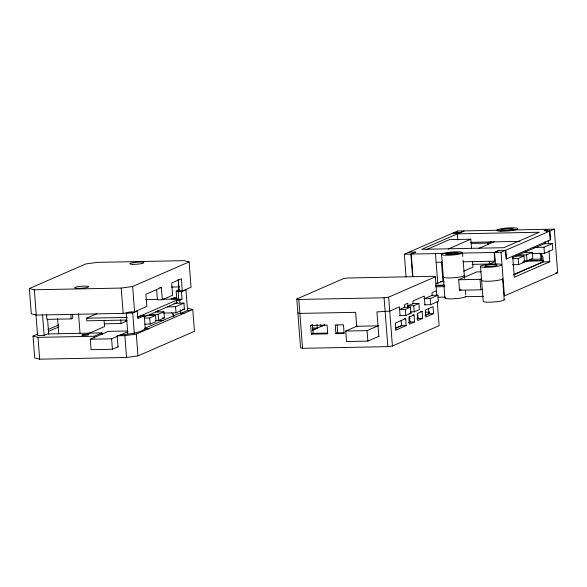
<?xml version="1.0" encoding="UTF-8"?>
<svg xmlns="http://www.w3.org/2000/svg" width="587" height="587" viewBox="0 0 587 587"><rect width="100%" height="100%" fill="white"/><g stroke="black" fill="none" stroke-linecap="round" stroke-linejoin="round"><path stroke-width="0.88" d="M179.189 289.479L176.181 291.35L176.753 298.849L171.044 298.959L174.273 297.558L176.716 297.506M179.24 290.814L178.169 291.849L178.749 299.348L176.489 300.331L176.687 302.951M156.612 289.347L157.411 299.81L162.335 299.715L161.396 287.505L145.906 294.248L146.845 306.458L134.584 311.8L123.16 313.37L36.269 315.072L31.294 313.832L29.35 288.533L85.812 263.937L97.237 262.374L184.127 260.665L189.102 261.912L191.054 287.204L182.337 290.998L179.057 291.064L178.184 279.728M29.35 288.533L34.325 289.78L121.215 288.07L132.64 286.5L189.102 261.912M46.505 314.14L46.909 319.372L71.181 318.895L72.795 318.191L72.517 314.551M187.789 308.248L192.763 309.496L194.444 331.303L137.982 355.898L126.55 357.461L39.659 359.171L34.692 357.923L33.011 336.116L37.994 333.944M47.958 329.608L58.751 324.905M48.714 331.325L58.656 326.996M35.998 314.903L37.583 335.493L44.142 335.36L47.371 333.959L101.977 332.88L102.116 334.627M126.777 320.032L86.832 320.818L86.627 318.198L96.694 313.818M177.795 290.646L176.181 291.35L181.449 291.783L185.969 289.817L187.547 310.398L180.774 313.355L180.502 309.863M162.335 299.715L172.659 295.217L171.72 283.007L181.398 278.788L182.337 290.998M87.837 333.856L104.53 326.585L104.038 320.282M104.633 323.811L121.032 323.488L126.198 321.243M137.468 317.2L178.587 299.289M137.637 317.251L140.997 315.791L144.277 315.725L145.282 328.808C136.668 334.583 126.565 333.511 117.195 335.808L118.068 347.144M33.011 336.116L37.986 337.364L94.236 336.256L101.977 332.88M118.053 346.807L112.41 349.272L91.088 349.691L90.281 339.22L108.302 331.369L127.841 330.987M144.277 315.725L137.82 318.536L137.248 311.037L132.728 313.003L126.198 313.128L127.783 333.717M176.489 300.331L179.769 300.265L182.029 299.282L181.449 291.783L180.884 290.785M144.028 317.046L177.289 302.562M144.277 318.081L149.744 317.971L155.548 315.439L156.017 321.551L150.213 324.075L144.798 324.185M149.934 314.478L158.13 314.316L163.942 311.785L164.411 317.897L158.6 320.421L155.893 320.48M167.354 306.891L175.557 306.73L183.944 303.075L184.413 309.18L176.027 312.834L163.399 313.084M90.281 339.22L111.603 338.802L117.334 336.307M118.97 335.588L127.981 331.67M144.468 328.485L179.145 313.385L184.054 313.289M117.195 335.808L124.877 335.654L136.301 334.084L192.763 309.496M437.264 301.498L439.127 325.66L392.402 346.007L387.838 346.638L302.554 348.311L300.566 347.812L296.809 298.959L343.527 278.612L348.098 277.989L433.375 276.308L435.363 276.807L436.787 295.239M406.072 276.932L404.326 254.215L408.846 252.249L415.86 252.058L411.216 254.083L412.94 276.55M408.97 252.197L452.915 233.054L459.804 232.922L464.449 230.896L547.407 229.268L544.054 230.728L547.788 230.596L546.497 231.161L549.777 231.095L554.297 229.128L557.65 272.75L504.416 295.936L501.056 252.315L505.576 250.348L506.243 259.072L550.445 239.819L549.777 231.095M404.326 254.215L410.885 254.09L415.405 252.124M457.346 233.853L421.855 249.314L503.829 247.699L539.321 232.239L457.346 233.853L457.816 239.958M426.118 249.805L449.481 239.628L470.803 239.21L471.493 248.213M448.27 249.02L470.803 239.21M471.442 243.414L487.841 243.091L491.07 241.683M478.544 248.506L494.481 241.565M310.655 325.433L327.054 325.117L327.722 333.834L311.323 334.157L310.655 325.433L311.858 324.912M312.658 330.033L317.354 327.986L317.09 324.494M324.273 324.971L320.583 326.577L320.451 324.831M312.482 330.239L324.868 324.853M296.809 298.959L298.798 299.458L384.074 297.785L388.645 297.154L435.363 276.807M411.216 254.083L494.195 252.454L498.84 250.429L505.701 250.297L549.645 231.153L550.32 239.878M495.421 264.128L494.525 252.447L499.038 250.48M544.509 230.662L547.737 229.26L554.297 229.128M547.333 230.662L546.042 231.227L549.645 231.153M311.323 334.157L313.128 333.372L312.497 324.582M463.774 271.121L472.946 267.122L472.535 261.721M435.972 283.301L437.77 283.264L442.928 281.019L441.461 261.905M472.146 264.363L489.455 264.025L494.621 261.78M482.441 289.105L480.834 289.809L459.511 290.227L458.704 279.757L476.725 271.906L481.164 271.818M335.925 333.673L344.121 333.511L343.454 324.794L335.25 324.956L335.925 333.673L337.73 332.888L337.121 325.037M436.442 290.763L431.988 292.708L432.186 295.32L424.445 298.695M512.451 257.583L545.712 243.099M379.151 336.19L367.858 341.106L346.543 341.524L345.736 331.053L357.204 326.064M399.6 309.518L404.766 307.265L404.56 304.653L407.789 303.244L408.126 307.603M407.987 305.864L413.153 303.611L412.954 300.999L424.247 296.075L424.915 304.8M512.7 258.618L518.167 258.507L523.971 255.976L524.44 262.088L518.637 264.612L512.319 264.737M518.35 255.015L526.554 254.853L532.358 252.322L532.827 258.434L527.023 260.958L524.316 261.017M533.987 247.465L543.973 247.266L552.367 243.612L552.837 249.717L544.442 253.371L531.822 253.621M399.872 309.51L405.338 309.4L410.504 307.155L410.973 313.26L405.808 315.512L399.498 315.63M407.356 305.871L413.732 305.746L418.891 303.501L419.36 309.606L414.202 311.858L410.592 311.924M423.807 298.71L430.183 298.585L437.931 295.21L438.401 301.314L430.653 304.69L424.342 304.814M458.704 279.757L480.027 279.339L481.663 278.627M459.511 290.227L461.125 289.523M345.736 331.053L367.051 330.635L378.52 325.646M395.785 330.114L406.175 325.587L405.639 318.609L395.315 323.107L395.851 330.085M414.026 314.955L408.86 317.2L409.403 324.178L414.561 321.933L414.026 314.955L412.492 314.984M422.09 311.44L417.254 313.546L417.79 320.524L422.625 318.418L422.09 311.44L420.563 311.47M514.073 274.452L542.982 261.861M513.552 274.811L543.269 261.868L549.799 261.743L548.962 250.818M395.315 328.265L401.926 325.389M408.53 322.512L410.188 321.793M416.792 318.917L418.443 318.198M425.054 315.314L429.185 313.517M395.227 328.441L401.581 325.675L406.175 325.587M408.493 322.667L409.968 322.021L414.561 321.933M425.135 315.417L429.009 313.729L433.602 313.641L433.059 306.663L425.318 310.031L425.854 317.017L433.602 313.641M549.799 261.743L514.307 277.196L512.7 256.262M470.767 242.328L519.95 241.36M544.164 243.774L552.367 243.612M494.525 252.447L501.056 252.315M524.162 252.483L532.358 252.322M515.775 256.137L523.971 255.976M529.716 259.315L541.566 259.087M436.156 262.33L442.481 262.206M463.253 261.795L494.87 261.178L494.195 252.454M526.502 260.723L541.075 260.437L540.539 253.459M523.67 261.208L543.643 260.811M522.635 262.118L524.44 262.088M555.823 272.779L557.65 272.75M171.323 287.058L179.461 286.896M440.58 281.731L444.19 281.665M159.752 287.535L161.396 287.505M177.252 290.316L179.717 290.272M435.437 285.333L444.454 285.15M436.214 285.451L444.396 285.289M435.715 286.801L444.807 286.625M145.825 299.59L157.624 299.363M162.166 299.267L178.507 298.952M178.749 299.348L182.029 299.282M431.555 295.334L437.931 295.21M437.799 297.242L445.1 297.103M465.175 296.706L483.424 296.347M173.95 303.274L183.944 303.075M412.514 303.626L418.891 303.501M182.608 309.217L184.413 309.18M187.547 310.398L190.826 310.34M128.905 312.071L132.163 312.005L132.728 313.003L134.313 333.592M155.738 311.946L163.942 311.785M404.127 307.28L410.504 307.155M145.561 315.637L155.548 315.439M86.627 318.198L127.482 317.398M425.223 312.218L429.765 312.13M162.606 317.927L164.411 317.897M409.168 313.297L410.973 313.26M125.325 320.825L127.144 320.796M156.157 320.649L163.413 320.509M404.105 318.638L405.639 318.609M422.625 318.418L418.039 318.506L417.636 313.275M145.282 328.808L148.562 328.749M356.705 326.277L378.028 325.858M312.761 328.074L317.354 327.986M312.277 333.335L327.707 333.086M336.63 332.858L344.107 332.763M297.88 312.922L299.869 313.414L355.634 312.321L356.742 326.798M539.981 253.114L542.865 256.636L543.269 261.868M171.558 312.577L174.442 316.1M548.192 240.802L548.397 243.532M544.978 241.741L545.11 243.488M543.973 247.266L544.442 253.371M541.449 253.452L541.999 260.621M526.201 251.111L526.341 252.85M526.554 254.853L527.023 260.958M518.167 258.507L518.637 264.612M505.701 250.297L506.376 259.021M502.597 278.928L504.211 299.862M487.841 243.091L487.988 244.911M489.242 261.296L489.455 264.025M480.511 266.219L483.196 301.109A10.603 1.497 -4.4 0 0 493.887 301.975A10.603 1.497 -4.4 0 0 504.16 299.48M480.027 279.339L480.834 289.809M462.556 252.924A10.603 1.497 -4.4 0 1 445.76 255.228A10.603 1.497 -4.4 0 1 447.83 252.491A10.603 1.497 -4.4 0 1 462.556 252.924L462.835 256.556M463.114 260.18L464.508 278.341M465.418 290.169L465.77 294.725M441.541 254.171L444.895 297.792M435.488 253.606L437.77 283.264M430.183 298.585L430.653 304.69M428.605 308.498L429.009 313.729M410.885 254.09L412.617 276.558M413.732 305.746L414.202 311.858M409.565 316.789L409.968 322.021M405.338 309.4L405.808 315.512M401.178 320.443L401.581 325.675M400.07 315.623L399.402 306.898L389.724 311.117L376.949 311.902L378.828 336.329M388.645 297.154L392.402 346.007M384.074 297.785L387.838 346.638M367.051 330.635L367.858 341.106M298.798 299.458L302.554 348.311M178.272 279.529L178.947 288.246M179.769 300.265L179.967 302.885M175.557 306.73L176.027 312.834M173.099 313.81L173.304 316.496M157.786 310.574L157.918 312.313M158.13 314.316L158.6 320.421M149.744 317.971L150.213 324.075M132.64 286.5L134.584 311.8M136.301 334.084L137.982 355.898M121.215 288.07L123.16 313.37M124.877 335.654L126.55 357.461M120.753 319.849L121.032 323.488M111.603 338.802L112.41 349.272M94.236 336.256L94.368 338.002M78.526 313.715L80.052 333.526M70.844 314.537L71.181 318.895M57.555 318.638L58.729 333.944M47.554 319.027L48.714 334.135M42.557 314.771L44.142 335.36M34.325 289.78L36.269 315.072M37.986 337.364L39.659 359.171M465.858 296.156A10.603 1.497 -4.4 0 1 454.206 298.746A10.603 1.497 -4.4 0 1 445.562 297.36M464.251 275.222A10.603 1.497 -4.4 0 1 453.978 277.717A10.603 1.497 -4.4 0 1 443.288 276.851M502.545 278.539A10.603 1.497 -4.4 0 1 492.28 281.034A10.603 1.497 -4.4 0 1 481.582 280.175M457.567 231.029L453.047 232.995L459.606 232.87L464.126 230.904L457.567 231.029M448.38 254.531A6.186 0.873 -4.4 0 0 458.176 253.188A6.186 0.873 -4.4 0 0 449.583 252.931A6.186 0.873 -4.4 0 0 448.38 254.531M500.931 231.197A10.603 1.497 -4.4 0 0 517.727 228.893A10.603 1.497 -4.4 0 0 503 228.46A10.603 1.497 -4.4 0 0 500.931 231.197M503.551 230.5A6.186 0.873 -4.4 0 0 513.346 229.157A6.186 0.873 -4.4 0 0 504.761 228.901A6.186 0.873 -4.4 0 0 503.551 230.5M83.207 335.382A3.537 0.499 -4.4 0 0 88.806 334.612A3.537 0.499 -4.4 0 0 83.897 334.465A3.537 0.499 -4.4 0 0 83.207 335.382M77.447 288.356A7.073 0.998 -4.4 0 0 88.644 286.823A7.073 0.998 -4.4 0 0 78.827 286.529A7.073 0.998 -4.4 0 0 77.447 288.356M132.625 264.326A7.073 0.998 -4.4 0 0 143.815 262.793A7.073 0.998 -4.4 0 0 133.997 262.499A7.073 0.998 -4.4 0 0 132.625 264.326M484.73 267.276A10.603 1.497 -4.4 0 0 501.525 264.972A10.603 1.497 -4.4 0 0 486.799 264.539A10.603 1.497 -4.4 0 0 484.73 267.276M487.349 266.571A6.186 0.873 -4.4 0 0 497.145 265.229A6.186 0.873 -4.4 0 0 488.553 264.979A6.186 0.873 -4.4 0 0 487.349 266.571"/></g></svg>
